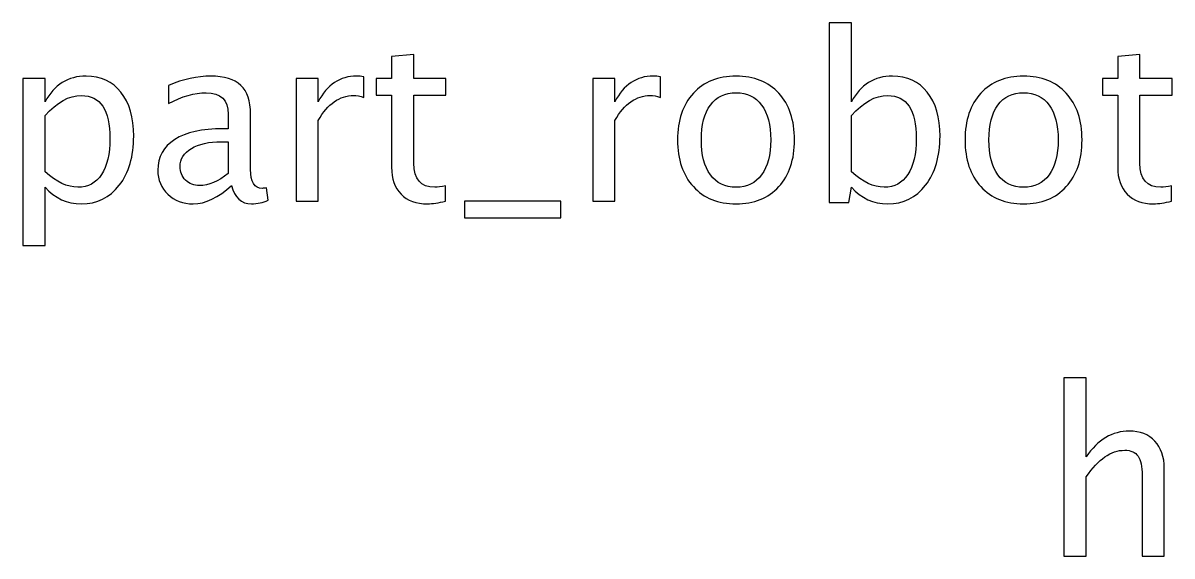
# Model space of a CAD drawing. Header units: centimetres. Extents: x -31.2 to 31.2, y -24.9 to 29.2.
# Drawn here: x -20.66 to -14.35, y 20.22 to 23.15 of the extents above; entities that cross this region are included whole.
import ezdxf

# ---------------------------------------------------------------- set-up
doc = ezdxf.new("R2010")
doc.units = ezdxf.units.CM
doc.header["$MEASUREMENT"] = 0
doc.layers.add('Layer 1', color=7, linetype='Continuous')

msp = doc.modelspace()

# ---------------------------------------------------------------- linework, layer by layer
at = {"layer": 'Layer 1'}
for points, knots in [([(-16.23493, 22.16282), (-16.23493, 22.16282), (-16.23493, 23.14961), (-16.23493, 23.14961), (-16.23493, 23.14961), (-16.23493, 23.14961), (-16.11301, 23.14961), (-16.11301, 23.14961), (-16.11301, 23.14961), (-16.11301, 23.14961), (-16.11301, 22.71633), (-16.11301, 22.71633), (-16.11301, 22.71633), (-16.06306, 22.81052), (-15.98791, 22.85751), (-15.8878, 22.85751), (-15.8878, 22.85751), (-15.80673, 22.85751), (-15.74302, 22.82809), (-15.69645, 22.76903), (-15.69645, 22.76903), (-15.64988, 22.70998), (-15.6266, 22.62933), (-15.6266, 22.5271), (-15.6266, 22.5271), (-15.6266, 22.41576), (-15.65306, 22.3258), (-15.70576, 22.25765), (-15.70576, 22.25765), (-15.75847, 22.18928), (-15.82789, 22.1552), (-15.91383, 22.1552), (-15.91383, 22.1552), (-15.99363, 22.1552), (-16.06009, 22.18568), (-16.11301, 22.24685), (-16.11301, 22.24685), (-16.11301, 22.24685), (-16.12783, 22.16282), (-16.12783, 22.16282), (-16.12783, 22.16282), (-16.12783, 22.16282), (-16.23493, 22.16282), (-16.23493, 22.16282)], [0, 0, 0, 0, 0.0833333, 0.0833333, 0.0833333, 0.0833333, 0.1666667, 0.1666667, 0.1666667, 0.1666667, 0.25, 0.25, 0.25, 0.25, 0.3333333, 0.3333333, 0.3333333, 0.3333333, 0.4166667, 0.4166667, 0.4166667, 0.4166667, 0.5, 0.5, 0.5, 0.5, 0.5833333, 0.5833333, 0.5833333, 0.5833333, 0.6666667, 0.6666667, 0.6666667, 0.6666667, 0.75, 0.75, 0.75, 0.75, 0.8333333, 0.8333333, 0.8333333, 0.8333333, 1, 1, 1, 1]), ([(-18.34376, 22.17065), (-18.38144, 22.16028), (-18.41424, 22.1552), (-18.44197, 22.1552), (-18.44197, 22.1552), (-18.5042, 22.1552), (-18.55267, 22.17298), (-18.58739, 22.20854), (-18.58739, 22.20854), (-18.62231, 22.2441), (-18.63967, 22.29342), (-18.63967, 22.35671), (-18.63967, 22.35671), (-18.63967, 22.35671), (-18.63967, 22.7521), (-18.63967, 22.7521), (-18.63967, 22.7521), (-18.63967, 22.7521), (-18.72391, 22.7521), (-18.72391, 22.7521), (-18.72391, 22.7521), (-18.72391, 22.7521), (-18.72391, 22.84354), (-18.72391, 22.84354), (-18.72391, 22.84354), (-18.72391, 22.84354), (-18.63967, 22.84354), (-18.63967, 22.84354), (-18.63967, 22.84354), (-18.63967, 22.84354), (-18.63967, 22.96525), (-18.63967, 22.96525), (-18.63967, 22.96525), (-18.63967, 22.96525), (-18.51775, 22.97689), (-18.51775, 22.97689), (-18.51775, 22.97689), (-18.51775, 22.97689), (-18.51775, 22.84354), (-18.51775, 22.84354), (-18.51775, 22.84354), (-18.51775, 22.84354), (-18.34122, 22.84354), (-18.34122, 22.84354), (-18.34122, 22.84354), (-18.34122, 22.84354), (-18.34122, 22.7521), (-18.34122, 22.7521), (-18.34122, 22.7521), (-18.34122, 22.7521), (-18.51775, 22.7521), (-18.51775, 22.7521), (-18.51775, 22.7521), (-18.51775, 22.7521), (-18.51775, 22.37872), (-18.51775, 22.37872), (-18.51775, 22.37872), (-18.51775, 22.29067), (-18.47944, 22.24664), (-18.40303, 22.24664), (-18.40303, 22.24664), (-18.38673, 22.24664), (-18.36704, 22.24939), (-18.34376, 22.25468), (-18.34376, 22.25468), (-18.34376, 22.25468), (-18.34376, 22.17065), (-18.34376, 22.17065)], [0, 0, 0, 0, 0.0555556, 0.0555556, 0.0555556, 0.0555556, 0.1111111, 0.1111111, 0.1111111, 0.1111111, 0.1666667, 0.1666667, 0.1666667, 0.1666667, 0.2222222, 0.2222222, 0.2222222, 0.2222222, 0.2777778, 0.2777778, 0.2777778, 0.2777778, 0.3333333, 0.3333333, 0.3333333, 0.3333333, 0.3888889, 0.3888889, 0.3888889, 0.3888889, 0.4444444, 0.4444444, 0.4444444, 0.4444444, 0.5, 0.5, 0.5, 0.5, 0.5555556, 0.5555556, 0.5555556, 0.5555556, 0.6111111, 0.6111111, 0.6111111, 0.6111111, 0.6666667, 0.6666667, 0.6666667, 0.6666667, 0.7222222, 0.7222222, 0.7222222, 0.7222222, 0.7777778, 0.7777778, 0.7777778, 0.7777778, 0.8333333, 0.8333333, 0.8333333, 0.8333333, 0.8888889, 0.8888889, 0.8888889, 0.8888889, 1, 1, 1, 1]), ([(-14.35449, 22.17065), (-14.39217, 22.16028), (-14.42497, 22.1552), (-14.4527, 22.1552), (-14.4527, 22.1552), (-14.51493, 22.1552), (-14.5634, 22.17298), (-14.59812, 22.20854), (-14.59812, 22.20854), (-14.63304, 22.2441), (-14.6504, 22.29342), (-14.6504, 22.35671), (-14.6504, 22.35671), (-14.6504, 22.35671), (-14.6504, 22.7521), (-14.6504, 22.7521), (-14.6504, 22.7521), (-14.6504, 22.7521), (-14.73464, 22.7521), (-14.73464, 22.7521), (-14.73464, 22.7521), (-14.73464, 22.7521), (-14.73464, 22.84354), (-14.73464, 22.84354), (-14.73464, 22.84354), (-14.73464, 22.84354), (-14.6504, 22.84354), (-14.6504, 22.84354), (-14.6504, 22.84354), (-14.6504, 22.84354), (-14.6504, 22.96525), (-14.6504, 22.96525), (-14.6504, 22.96525), (-14.6504, 22.96525), (-14.52848, 22.97689), (-14.52848, 22.97689), (-14.52848, 22.97689), (-14.52848, 22.97689), (-14.52848, 22.84354), (-14.52848, 22.84354), (-14.52848, 22.84354), (-14.52848, 22.84354), (-14.35195, 22.84354), (-14.35195, 22.84354), (-14.35195, 22.84354), (-14.35195, 22.84354), (-14.35195, 22.7521), (-14.35195, 22.7521), (-14.35195, 22.7521), (-14.35195, 22.7521), (-14.52848, 22.7521), (-14.52848, 22.7521), (-14.52848, 22.7521), (-14.52848, 22.7521), (-14.52848, 22.37872), (-14.52848, 22.37872), (-14.52848, 22.37872), (-14.52848, 22.29067), (-14.49017, 22.24664), (-14.41376, 22.24664), (-14.41376, 22.24664), (-14.39746, 22.24664), (-14.37777, 22.24939), (-14.35449, 22.25468), (-14.35449, 22.25468), (-14.35449, 22.25468), (-14.35449, 22.17065), (-14.35449, 22.17065)], [0, 0, 0, 0, 0.0555556, 0.0555556, 0.0555556, 0.0555556, 0.1111111, 0.1111111, 0.1111111, 0.1111111, 0.1666667, 0.1666667, 0.1666667, 0.1666667, 0.2222222, 0.2222222, 0.2222222, 0.2222222, 0.2777778, 0.2777778, 0.2777778, 0.2777778, 0.3333333, 0.3333333, 0.3333333, 0.3333333, 0.3888889, 0.3888889, 0.3888889, 0.3888889, 0.4444444, 0.4444444, 0.4444444, 0.4444444, 0.5, 0.5, 0.5, 0.5, 0.5555556, 0.5555556, 0.5555556, 0.5555556, 0.6111111, 0.6111111, 0.6111111, 0.6111111, 0.6666667, 0.6666667, 0.6666667, 0.6666667, 0.7222222, 0.7222222, 0.7222222, 0.7222222, 0.7777778, 0.7777778, 0.7777778, 0.7777778, 0.8333333, 0.8333333, 0.8333333, 0.8333333, 0.8888889, 0.8888889, 0.8888889, 0.8888889, 1, 1, 1, 1]), ([(-20.66489, 21.92533), (-20.66489, 21.92533), (-20.66489, 22.84354), (-20.66489, 22.84354), (-20.66489, 22.84354), (-20.66489, 22.84354), (-20.54297, 22.84354), (-20.54297, 22.84354), (-20.54297, 22.84354), (-20.54297, 22.84354), (-20.54297, 22.71633), (-20.54297, 22.71633), (-20.54297, 22.71633), (-20.49302, 22.81052), (-20.41787, 22.85751), (-20.31776, 22.85751), (-20.31776, 22.85751), (-20.23669, 22.85751), (-20.17298, 22.82809), (-20.12641, 22.76903), (-20.12641, 22.76903), (-20.07984, 22.70998), (-20.05656, 22.62933), (-20.05656, 22.5271), (-20.05656, 22.5271), (-20.05656, 22.41576), (-20.08302, 22.3258), (-20.13572, 22.25765), (-20.13572, 22.25765), (-20.18843, 22.18928), (-20.25785, 22.1552), (-20.34379, 22.1552), (-20.34379, 22.1552), (-20.42359, 22.1552), (-20.49005, 22.18568), (-20.54297, 22.24685), (-20.54297, 22.24685), (-20.54297, 22.24685), (-20.54297, 21.92533), (-20.54297, 21.92533), (-20.54297, 21.92533), (-20.54297, 21.92533), (-20.66489, 21.92533), (-20.66489, 21.92533)], [0, 0, 0, 0, 0.0833333, 0.0833333, 0.0833333, 0.0833333, 0.1666667, 0.1666667, 0.1666667, 0.1666667, 0.25, 0.25, 0.25, 0.25, 0.3333333, 0.3333333, 0.3333333, 0.3333333, 0.4166667, 0.4166667, 0.4166667, 0.4166667, 0.5, 0.5, 0.5, 0.5, 0.5833333, 0.5833333, 0.5833333, 0.5833333, 0.6666667, 0.6666667, 0.6666667, 0.6666667, 0.75, 0.75, 0.75, 0.75, 0.8333333, 0.8333333, 0.8333333, 0.8333333, 1, 1, 1, 1]), ([(-19.51872, 22.25617), (-19.59195, 22.18886), (-19.66244, 22.1552), (-19.73017, 22.1552), (-19.73017, 22.1552), (-19.78584, 22.1552), (-19.8322, 22.17256), (-19.86881, 22.20748), (-19.86881, 22.20748), (-19.90564, 22.24241), (-19.92406, 22.28643), (-19.92406, 22.33956), (-19.92406, 22.33956), (-19.92406, 22.41301), (-19.89316, 22.46953), (-19.83135, 22.5089), (-19.83135, 22.5089), (-19.76954, 22.54827), (-19.68085, 22.56795), (-19.56528, 22.56795), (-19.56528, 22.56795), (-19.56528, 22.56795), (-19.53671, 22.56795), (-19.53671, 22.56795), (-19.53671, 22.56795), (-19.53671, 22.56795), (-19.53671, 22.64902), (-19.53671, 22.64902), (-19.53671, 22.64902), (-19.53671, 22.72712), (-19.57735, 22.76607), (-19.65884, 22.76607), (-19.65884, 22.76607), (-19.72192, 22.76607), (-19.79092, 22.74617), (-19.86564, 22.70638), (-19.86564, 22.70638), (-19.86564, 22.70638), (-19.86564, 22.80671), (-19.86564, 22.80671), (-19.86564, 22.80671), (-19.78351, 22.84058), (-19.70604, 22.85751), (-19.63344, 22.85751), (-19.63344, 22.85751), (-19.55872, 22.85751), (-19.50348, 22.84058), (-19.46813, 22.8065), (-19.46813, 22.8065), (-19.43257, 22.77242), (-19.41479, 22.71993), (-19.41479, 22.64902), (-19.41479, 22.64902), (-19.41479, 22.64902), (-19.41479, 22.34485), (-19.41479, 22.34485), (-19.41479, 22.34485), (-19.41479, 22.27522), (-19.39341, 22.24029), (-19.35044, 22.24029), (-19.35044, 22.24029), (-19.34515, 22.24029), (-19.33732, 22.24114), (-19.32695, 22.24283), (-19.32695, 22.24283), (-19.32695, 22.24283), (-19.31827, 22.1751), (-19.31827, 22.1751), (-19.31827, 22.1751), (-19.346, 22.16176), (-19.37648, 22.1552), (-19.40992, 22.1552), (-19.40992, 22.1552), (-19.46686, 22.1552), (-19.50305, 22.18886), (-19.51872, 22.25617)], [0, 0, 0, 0, 0.05, 0.05, 0.05, 0.05, 0.1, 0.1, 0.1, 0.1, 0.15, 0.15, 0.15, 0.15, 0.2, 0.2, 0.2, 0.2, 0.25, 0.25, 0.25, 0.25, 0.3, 0.3, 0.3, 0.3, 0.35, 0.35, 0.35, 0.35, 0.4, 0.4, 0.4, 0.4, 0.45, 0.45, 0.45, 0.45, 0.5, 0.5, 0.5, 0.5, 0.55, 0.55, 0.55, 0.55, 0.6, 0.6, 0.6, 0.6, 0.65, 0.65, 0.65, 0.65, 0.7, 0.7, 0.7, 0.7, 0.75, 0.75, 0.75, 0.75, 0.8, 0.8, 0.8, 0.8, 0.85, 0.85, 0.85, 0.85, 0.9, 0.9, 0.9, 0.9, 1, 1, 1, 1]), ([(-19.16439, 22.17044), (-19.16439, 22.17044), (-19.16439, 22.84354), (-19.16439, 22.84354), (-19.16439, 22.84354), (-19.16439, 22.84354), (-19.04247, 22.84354), (-19.04247, 22.84354), (-19.04247, 22.84354), (-19.04247, 22.84354), (-19.04247, 22.71633), (-19.04247, 22.71633), (-19.04247, 22.71633), (-18.994, 22.81052), (-18.92372, 22.85751), (-18.83144, 22.85751), (-18.83144, 22.85751), (-18.81895, 22.85751), (-18.80583, 22.85645), (-18.79228, 22.85434), (-18.79228, 22.85434), (-18.79228, 22.85434), (-18.79228, 22.74025), (-18.79228, 22.74025), (-18.79228, 22.74025), (-18.81345, 22.74723), (-18.83207, 22.75083), (-18.84816, 22.75083), (-18.84816, 22.75083), (-18.92563, 22.75083), (-18.9904, 22.70511), (-19.04247, 22.61346), (-19.04247, 22.61346), (-19.04247, 22.61346), (-19.04247, 22.17044), (-19.04247, 22.17044), (-19.04247, 22.17044), (-19.04247, 22.17044), (-19.16439, 22.17044), (-19.16439, 22.17044)], [0, 0, 0, 0, 0.0909091, 0.0909091, 0.0909091, 0.0909091, 0.1818182, 0.1818182, 0.1818182, 0.1818182, 0.2727273, 0.2727273, 0.2727273, 0.2727273, 0.3636364, 0.3636364, 0.3636364, 0.3636364, 0.4545455, 0.4545455, 0.4545455, 0.4545455, 0.5454545, 0.5454545, 0.5454545, 0.5454545, 0.6363636, 0.6363636, 0.6363636, 0.6363636, 0.7272727, 0.7272727, 0.7272727, 0.7272727, 0.8181818, 0.8181818, 0.8181818, 0.8181818, 1, 1, 1, 1]), ([(-17.53477, 22.17044), (-17.53477, 22.17044), (-17.53477, 22.84354), (-17.53477, 22.84354), (-17.53477, 22.84354), (-17.53477, 22.84354), (-17.41285, 22.84354), (-17.41285, 22.84354), (-17.41285, 22.84354), (-17.41285, 22.84354), (-17.41285, 22.71633), (-17.41285, 22.71633), (-17.41285, 22.71633), (-17.36438, 22.81052), (-17.2941, 22.85751), (-17.20182, 22.85751), (-17.20182, 22.85751), (-17.18933, 22.85751), (-17.17621, 22.85645), (-17.16266, 22.85434), (-17.16266, 22.85434), (-17.16266, 22.85434), (-17.16266, 22.74025), (-17.16266, 22.74025), (-17.16266, 22.74025), (-17.18383, 22.74723), (-17.20245, 22.75083), (-17.21854, 22.75083), (-17.21854, 22.75083), (-17.29601, 22.75083), (-17.36078, 22.70511), (-17.41285, 22.61346), (-17.41285, 22.61346), (-17.41285, 22.61346), (-17.41285, 22.17044), (-17.41285, 22.17044), (-17.41285, 22.17044), (-17.41285, 22.17044), (-17.53477, 22.17044), (-17.53477, 22.17044)], [0, 0, 0, 0, 0.0909091, 0.0909091, 0.0909091, 0.0909091, 0.1818182, 0.1818182, 0.1818182, 0.1818182, 0.2727273, 0.2727273, 0.2727273, 0.2727273, 0.3636364, 0.3636364, 0.3636364, 0.3636364, 0.4545455, 0.4545455, 0.4545455, 0.4545455, 0.5454545, 0.5454545, 0.5454545, 0.5454545, 0.6363636, 0.6363636, 0.6363636, 0.6363636, 0.7272727, 0.7272727, 0.7272727, 0.7272727, 0.8181818, 0.8181818, 0.8181818, 0.8181818, 1, 1, 1, 1]), ([(-16.74716, 22.1552), (-16.84601, 22.1552), (-16.92432, 22.18674), (-16.9819, 22.24982), (-16.9819, 22.24982), (-17.03968, 22.31289), (-17.06847, 22.39862), (-17.06847, 22.50678), (-17.06847, 22.50678), (-17.06847, 22.61473), (-17.03968, 22.70024), (-16.9819, 22.76311), (-16.9819, 22.76311), (-16.92432, 22.82597), (-16.84601, 22.85751), (-16.74716, 22.85751), (-16.74716, 22.85751), (-16.64831, 22.85751), (-16.56999, 22.82597), (-16.51242, 22.76311), (-16.51242, 22.76311), (-16.45464, 22.70024), (-16.42585, 22.61473), (-16.42585, 22.50678), (-16.42585, 22.50678), (-16.42585, 22.39862), (-16.45464, 22.31289), (-16.51242, 22.24982), (-16.51242, 22.24982), (-16.56999, 22.18674), (-16.64831, 22.1552), (-16.74716, 22.1552)], [0, 0, 0, 0, 0.1111111, 0.1111111, 0.1111111, 0.1111111, 0.2222222, 0.2222222, 0.2222222, 0.2222222, 0.3333333, 0.3333333, 0.3333333, 0.3333333, 0.4444444, 0.4444444, 0.4444444, 0.4444444, 0.5555556, 0.5555556, 0.5555556, 0.5555556, 0.6666667, 0.6666667, 0.6666667, 0.6666667, 0.7777778, 0.7777778, 0.7777778, 0.7777778, 1, 1, 1, 1]), ([(-15.16771, 22.1552), (-15.26656, 22.1552), (-15.34487, 22.18674), (-15.40245, 22.24982), (-15.40245, 22.24982), (-15.46023, 22.31289), (-15.48902, 22.39862), (-15.48902, 22.50678), (-15.48902, 22.50678), (-15.48902, 22.61473), (-15.46023, 22.70024), (-15.40245, 22.76311), (-15.40245, 22.76311), (-15.34487, 22.82597), (-15.26656, 22.85751), (-15.16771, 22.85751), (-15.16771, 22.85751), (-15.06886, 22.85751), (-14.99054, 22.82597), (-14.93297, 22.76311), (-14.93297, 22.76311), (-14.87519, 22.70024), (-14.8464, 22.61473), (-14.8464, 22.50678), (-14.8464, 22.50678), (-14.8464, 22.39862), (-14.87519, 22.31289), (-14.93297, 22.24982), (-14.93297, 22.24982), (-14.99054, 22.18674), (-15.06886, 22.1552), (-15.16771, 22.1552)], [0, 0, 0, 0, 0.1111111, 0.1111111, 0.1111111, 0.1111111, 0.2222222, 0.2222222, 0.2222222, 0.2222222, 0.3333333, 0.3333333, 0.3333333, 0.3333333, 0.4444444, 0.4444444, 0.4444444, 0.4444444, 0.5555556, 0.5555556, 0.5555556, 0.5555556, 0.6666667, 0.6666667, 0.6666667, 0.6666667, 0.7777778, 0.7777778, 0.7777778, 0.7777778, 1, 1, 1, 1]), ([(-20.54297, 22.33088), (-20.4801, 22.27479), (-20.4202, 22.24664), (-20.36326, 22.24664), (-20.36326, 22.24664), (-20.30717, 22.24664), (-20.26378, 22.27014), (-20.2333, 22.31691), (-20.2333, 22.31691), (-20.20261, 22.36369), (-20.18737, 22.42952), (-20.18737, 22.51461), (-20.18737, 22.51461), (-20.18737, 22.67209), (-20.23944, 22.75083), (-20.34358, 22.75083), (-20.34358, 22.75083), (-20.41174, 22.75083), (-20.4782, 22.714), (-20.54297, 22.64013), (-20.54297, 22.64013), (-20.54297, 22.64013), (-20.54297, 22.33088), (-20.54297, 22.33088)], [0, 0, 0, 0, 0.1428571, 0.1428571, 0.1428571, 0.1428571, 0.2857143, 0.2857143, 0.2857143, 0.2857143, 0.4285714, 0.4285714, 0.4285714, 0.4285714, 0.5714286, 0.5714286, 0.5714286, 0.5714286, 0.7142857, 0.7142857, 0.7142857, 0.7142857, 1, 1, 1, 1]), ([(-16.74737, 22.24664), (-16.68705, 22.24664), (-16.64006, 22.26929), (-16.60661, 22.3148), (-16.60661, 22.3148), (-16.57338, 22.36009), (-16.55666, 22.42423), (-16.55666, 22.50678), (-16.55666, 22.50678), (-16.55666, 22.58912), (-16.57338, 22.65304), (-16.60661, 22.69834), (-16.60661, 22.69834), (-16.64006, 22.74342), (-16.68705, 22.76607), (-16.74737, 22.76607), (-16.74737, 22.76607), (-16.80791, 22.76607), (-16.8549, 22.74342), (-16.88792, 22.69834), (-16.88792, 22.69834), (-16.92115, 22.65304), (-16.93766, 22.58912), (-16.93766, 22.50678), (-16.93766, 22.50678), (-16.93766, 22.42423), (-16.92115, 22.36009), (-16.88792, 22.3148), (-16.88792, 22.3148), (-16.8549, 22.26929), (-16.80791, 22.24664), (-16.74737, 22.24664)], [0, 0, 0, 0, 0.1111111, 0.1111111, 0.1111111, 0.1111111, 0.2222222, 0.2222222, 0.2222222, 0.2222222, 0.3333333, 0.3333333, 0.3333333, 0.3333333, 0.4444444, 0.4444444, 0.4444444, 0.4444444, 0.5555556, 0.5555556, 0.5555556, 0.5555556, 0.6666667, 0.6666667, 0.6666667, 0.6666667, 0.7777778, 0.7777778, 0.7777778, 0.7777778, 1, 1, 1, 1]), ([(-16.11301, 22.33088), (-16.05014, 22.27479), (-15.99024, 22.24664), (-15.9333, 22.24664), (-15.9333, 22.24664), (-15.87721, 22.24664), (-15.83382, 22.27014), (-15.80334, 22.31691), (-15.80334, 22.31691), (-15.77265, 22.36369), (-15.75741, 22.42952), (-15.75741, 22.51461), (-15.75741, 22.51461), (-15.75741, 22.67209), (-15.80948, 22.75083), (-15.91362, 22.75083), (-15.91362, 22.75083), (-15.98178, 22.75083), (-16.04824, 22.714), (-16.11301, 22.64013), (-16.11301, 22.64013), (-16.11301, 22.64013), (-16.11301, 22.33088), (-16.11301, 22.33088)], [0, 0, 0, 0, 0.1428571, 0.1428571, 0.1428571, 0.1428571, 0.2857143, 0.2857143, 0.2857143, 0.2857143, 0.4285714, 0.4285714, 0.4285714, 0.4285714, 0.5714286, 0.5714286, 0.5714286, 0.5714286, 0.7142857, 0.7142857, 0.7142857, 0.7142857, 1, 1, 1, 1]), ([(-15.16792, 22.24664), (-15.1076, 22.24664), (-15.06061, 22.26929), (-15.02716, 22.3148), (-15.02716, 22.3148), (-14.99393, 22.36009), (-14.97721, 22.42423), (-14.97721, 22.50678), (-14.97721, 22.50678), (-14.97721, 22.58912), (-14.99393, 22.65304), (-15.02716, 22.69834), (-15.02716, 22.69834), (-15.06061, 22.74342), (-15.1076, 22.76607), (-15.16792, 22.76607), (-15.16792, 22.76607), (-15.22846, 22.76607), (-15.27545, 22.74342), (-15.30847, 22.69834), (-15.30847, 22.69834), (-15.3417, 22.65304), (-15.35821, 22.58912), (-15.35821, 22.50678), (-15.35821, 22.50678), (-15.35821, 22.42423), (-15.3417, 22.36009), (-15.30847, 22.3148), (-15.30847, 22.3148), (-15.27545, 22.26929), (-15.22846, 22.24664), (-15.16792, 22.24664)], [0, 0, 0, 0, 0.1111111, 0.1111111, 0.1111111, 0.1111111, 0.2222222, 0.2222222, 0.2222222, 0.2222222, 0.3333333, 0.3333333, 0.3333333, 0.3333333, 0.4444444, 0.4444444, 0.4444444, 0.4444444, 0.5555556, 0.5555556, 0.5555556, 0.5555556, 0.6666667, 0.6666667, 0.6666667, 0.6666667, 0.7777778, 0.7777778, 0.7777778, 0.7777778, 1, 1, 1, 1]), ([(-19.53671, 22.32263), (-19.53671, 22.32263), (-19.53671, 22.49556), (-19.53671, 22.49556), (-19.53671, 22.49556), (-19.53671, 22.49556), (-19.57587, 22.49683), (-19.57587, 22.49683), (-19.57587, 22.49683), (-19.6436, 22.49683), (-19.69821, 22.48434), (-19.73991, 22.45937), (-19.73991, 22.45937), (-19.7814, 22.43418), (-19.80214, 22.40095), (-19.80214, 22.35946), (-19.80214, 22.35946), (-19.80214, 22.33046), (-19.79177, 22.30591), (-19.77124, 22.2858), (-19.77124, 22.2858), (-19.75049, 22.26569), (-19.7253, 22.25553), (-19.69546, 22.25553), (-19.69546, 22.25553), (-19.64466, 22.25553), (-19.59174, 22.27797), (-19.53671, 22.32263)], [0, 0, 0, 0, 0.125, 0.125, 0.125, 0.125, 0.25, 0.25, 0.25, 0.25, 0.375, 0.375, 0.375, 0.375, 0.5, 0.5, 0.5, 0.5, 0.625, 0.625, 0.625, 0.625, 0.75, 0.75, 0.75, 0.75, 1, 1, 1, 1]), ([(-18.23835, 22.079), (-18.23835, 22.079), (-18.23835, 22.17044), (-18.23835, 22.17044), (-18.23835, 22.17044), (-18.23835, 22.17044), (-17.71003, 22.17044), (-17.71003, 22.17044), (-17.71003, 22.17044), (-17.71003, 22.17044), (-17.71003, 22.079), (-17.71003, 22.079), (-17.71003, 22.079), (-17.71003, 22.079), (-18.23835, 22.079), (-18.23835, 22.079)], [0, 0, 0, 0, 0.2, 0.2, 0.2, 0.2, 0.4, 0.4, 0.4, 0.4, 0.6, 0.6, 0.6, 0.6, 1, 1, 1, 1]), ([(-14.94576, 20.21887), (-14.94576, 20.21887), (-14.94576, 21.19804), (-14.94576, 21.19804), (-14.94576, 21.19804), (-14.94576, 21.19804), (-14.82384, 21.19804), (-14.82384, 21.19804), (-14.82384, 21.19804), (-14.82384, 21.19804), (-14.82384, 20.76476), (-14.82384, 20.76476), (-14.82384, 20.76476), (-14.75928, 20.85895), (-14.68012, 20.90594), (-14.58656, 20.90594), (-14.58656, 20.90594), (-14.52772, 20.90594), (-14.48094, 20.88753), (-14.44644, 20.85048), (-14.44644, 20.85048), (-14.41194, 20.81365), (-14.39458, 20.76391), (-14.39458, 20.70168), (-14.39458, 20.70168), (-14.39458, 20.70168), (-14.39458, 20.21887), (-14.39458, 20.21887), (-14.39458, 20.21887), (-14.39458, 20.21887), (-14.5165, 20.21887), (-14.5165, 20.21887), (-14.5165, 20.21887), (-14.5165, 20.21887), (-14.5165, 20.66189), (-14.5165, 20.66189), (-14.5165, 20.66189), (-14.5165, 20.71184), (-14.52391, 20.7474), (-14.53851, 20.76857), (-14.53851, 20.76857), (-14.55333, 20.78995), (-14.57767, 20.80053), (-14.61175, 20.80053), (-14.61175, 20.80053), (-14.68668, 20.80053), (-14.75738, 20.75164), (-14.82384, 20.65385), (-14.82384, 20.65385), (-14.82384, 20.65385), (-14.82384, 20.21887), (-14.82384, 20.21887), (-14.82384, 20.21887), (-14.82384, 20.21887), (-14.94576, 20.21887), (-14.94576, 20.21887)], [0, 0, 0, 0, 0.0666667, 0.0666667, 0.0666667, 0.0666667, 0.1333333, 0.1333333, 0.1333333, 0.1333333, 0.2, 0.2, 0.2, 0.2, 0.2666667, 0.2666667, 0.2666667, 0.2666667, 0.3333333, 0.3333333, 0.3333333, 0.3333333, 0.4, 0.4, 0.4, 0.4, 0.4666667, 0.4666667, 0.4666667, 0.4666667, 0.5333333, 0.5333333, 0.5333333, 0.5333333, 0.6, 0.6, 0.6, 0.6, 0.6666667, 0.6666667, 0.6666667, 0.6666667, 0.7333333, 0.7333333, 0.7333333, 0.7333333, 0.8, 0.8, 0.8, 0.8, 0.8666667, 0.8666667, 0.8666667, 0.8666667, 1, 1, 1, 1])]:
    msp.add_open_spline(points, degree=3, knots=knots, dxfattribs=at)

doc.saveas('drawing.dxf')
